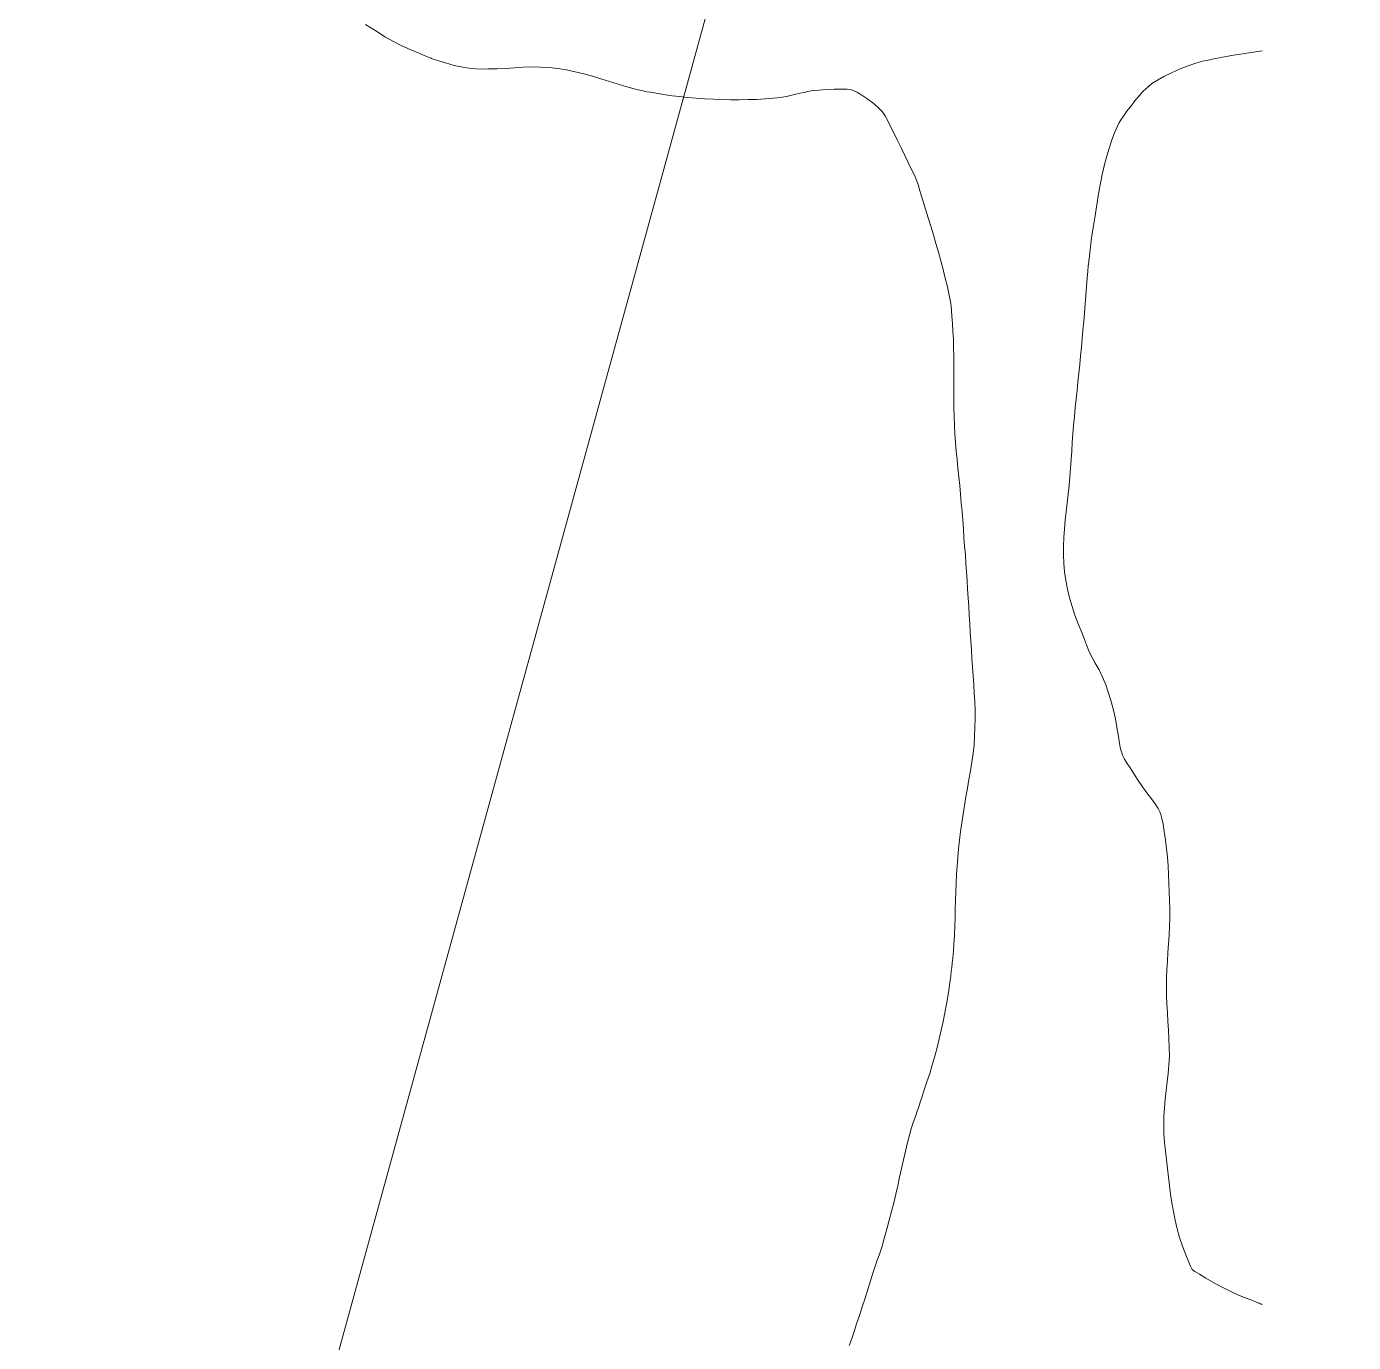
# Model space of a CAD drawing. Extents: x 1368202 to 1368993, y 552252 to 552912.
# Drawn here: x 1368603.7 to 1368718.6, y 552701.3 to 552815.3 of the extents above; entities that cross this region are included whole.
import ezdxf

# ---------------------------------------------------------------- set-up
doc = ezdxf.new("R2010")
doc.units = 0
doc.linetypes.add('DASHED', pattern=[6, 4, -2])
doc.layers.add('C-SITE-N', color=6, linetype='Continuous', lineweight=0)
doc.layers.add('C-TOPO-MAJR-E', color=32, linetype='DASHED', lineweight=0)

msp = doc.modelspace()

# ---------------------------------------------------------------- linework, layer by layer
at = {"layer": 'C-SITE-N'}
msp.add_lwpolyline([(1368663.89, 552821.1), (1368603.71, 552602.27), (1368776.49, 552466.29), (1368979.73, 552422), (1368946.89, 552765.82), (1368944.26, 552792.15), (1368922.45, 552802.35), (1368663.89, 552821.1)], close=True, dxfattribs=at)
at = {"layer": 'C-TOPO-MAJR-E'}
for points in [[(1368633.06, 552815.44), (1368633.44, 552815.2), (1368634, 552814.85), (1368634.74, 552814.38), (1368635.48, 552813.96), (1368636.2, 552813.58), (1368636.92, 552813.26), (1368637.62, 552812.98), (1368638.15, 552812.76), (1368638.53, 552812.61), (1368638.74, 552812.52), (1368638.79, 552812.49), (1368639.01, 552812.41), (1368639.41, 552812.29), (1368639.98, 552812.11), (1368640.73, 552811.89), (1368641.48, 552811.73), (1368642.23, 552811.62), (1368642.98, 552811.57), (1368643.72, 552811.59), (1368644.47, 552811.61), (1368645.22, 552811.64), (1368645.97, 552811.68), (1368646.72, 552811.74), (1368647.47, 552811.76), (1368648.22, 552811.74), (1368648.96, 552811.7), (1368649.71, 552811.62), (1368650.46, 552811.5), (1368651.21, 552811.35), (1368651.96, 552811.17), (1368652.71, 552810.95), (1368653.45, 552810.73), (1368654.2, 552810.5), (1368654.95, 552810.28), (1368655.7, 552810.05), (1368656.32, 552809.87), (1368656.82, 552809.74), (1368657.18, 552809.66), (1368657.42, 552809.62), (1368657.73, 552809.57), (1368658.1, 552809.51), (1368658.54, 552809.44), (1368659.05, 552809.35), (1368659.62, 552809.27), (1368660.25, 552809.2), (1368660.94, 552809.13), (1368661.69, 552809.06), (1368662.44, 552809), (1368663.19, 552808.96), (1368663.93, 552808.94), (1368664.68, 552808.92), (1368665.43, 552808.92), (1368666.18, 552808.93), (1368666.93, 552808.95), (1368667.68, 552808.99), (1368668.38, 552809.05), (1368669.04, 552809.13), (1368669.65, 552809.24), (1368670.22, 552809.37), (1368670.69, 552809.48), (1368671.07, 552809.56), (1368671.34, 552809.63), (1368671.52, 552809.67), (1368671.84, 552809.71), (1368672.31, 552809.75), (1368672.92, 552809.8), (1368673.66, 552809.84), (1368674.28, 552809.85), (1368674.78, 552809.83), (1368675.14, 552809.78), (1368675.37, 552809.7), (1368675.68, 552809.54), (1368676.05, 552809.31), (1368676.49, 552809.02), (1368677.01, 552808.65), (1368677.44, 552808.28), (1368677.8, 552807.9), (1368678.07, 552807.52), (1368678.27, 552807.14), (1368678.51, 552806.67), (1368678.78, 552806.11), (1368679.11, 552805.45), (1368679.47, 552804.7), (1368679.79, 552804.04), (1368680.07, 552803.48), (1368680.3, 552803), (1368680.49, 552802.62), (1368680.66, 552802.24), (1368680.81, 552801.87), (1368680.94, 552801.5), (1368681.05, 552801.13), (1368681.19, 552800.67), (1368681.36, 552800.12), (1368681.56, 552799.46), (1368681.79, 552798.71), (1368682.02, 552797.97), (1368682.24, 552797.22), (1368682.46, 552796.47), (1368682.68, 552795.72), (1368682.89, 552794.97), (1368683.08, 552794.22), (1368683.27, 552793.47), (1368683.45, 552792.73), (1368683.58, 552792.13), (1368683.68, 552791.7), (1368683.73, 552791.42), (1368683.75, 552791.29), (1368683.77, 552791.04), (1368683.8, 552790.67), (1368683.85, 552790.17), (1368683.9, 552789.54), (1368683.94, 552788.89), (1368683.97, 552788.2), (1368683.99, 552787.49), (1368684, 552786.74), (1368684.01, 552785.99), (1368684.01, 552785.24), (1368684.01, 552784.49), (1368684.01, 552783.74), (1368684.01, 552783), (1368684.02, 552782.25), (1368684.04, 552781.5), (1368684.06, 552780.75), (1368684.1, 552780), (1368684.15, 552779.25), (1368684.21, 552778.5), (1368684.29, 552777.76), (1368684.37, 552777.01), (1368684.45, 552776.26), (1368684.52, 552775.51), (1368684.59, 552774.76), (1368684.65, 552774.01), (1368684.72, 552773.27), (1368684.78, 552772.52), (1368684.84, 552771.77), (1368684.89, 552771.02), (1368684.95, 552770.27), (1368685.01, 552769.52), (1368685.06, 552768.77), (1368685.11, 552768.03), (1368685.16, 552767.28), (1368685.21, 552766.53), (1368685.25, 552765.78), (1368685.3, 552765.03), (1368685.34, 552764.28), (1368685.39, 552763.54), (1368685.44, 552762.79), (1368685.48, 552762.04), (1368685.53, 552761.29), (1368685.58, 552760.54), (1368685.64, 552759.79), (1368685.69, 552759.04), (1368685.74, 552758.3), (1368685.78, 552757.55), (1368685.82, 552756.8), (1368685.85, 552756.05), (1368685.85, 552755.3), (1368685.84, 552754.55), (1368685.81, 552753.8), (1368685.76, 552753.06), (1368685.68, 552752.31), (1368685.58, 552751.56), (1368685.45, 552750.81), (1368685.32, 552750.06), (1368685.19, 552749.31), (1368685.06, 552748.57), (1368684.93, 552747.82), (1368684.81, 552747.07), (1368684.7, 552746.32), (1368684.59, 552745.57), (1368684.5, 552744.82), (1368684.42, 552744.07), (1368684.35, 552743.33), (1368684.29, 552742.58), (1368684.24, 552741.83), (1368684.21, 552741.08), (1368684.18, 552740.33), (1368684.16, 552739.58), (1368684.14, 552738.84), (1368684.12, 552738.09), (1368684.1, 552737.34), (1368684.06, 552736.59), (1368684.02, 552735.84), (1368683.97, 552735.19), (1368683.93, 552734.63), (1368683.88, 552734.16), (1368683.84, 552733.79), (1368683.79, 552733.42), (1368683.74, 552733.04), (1368683.69, 552732.67), (1368683.64, 552732.29), (1368683.57, 552731.82), (1368683.48, 552731.26), (1368683.37, 552730.6), (1368683.23, 552729.85), (1368683.08, 552729.1), (1368682.92, 552728.36), (1368682.75, 552727.61), (1368682.57, 552726.86), (1368682.37, 552726.11), (1368682.15, 552725.36), (1368681.92, 552724.61), (1368681.67, 552723.87), (1368681.45, 552723.2), (1368681.26, 552722.62), (1368681.1, 552722.13), (1368680.97, 552721.72), (1368680.84, 552721.33), (1368680.71, 552720.96), (1368680.59, 552720.6), (1368680.47, 552720.26), (1368680.33, 552719.82), (1368680.18, 552719.27), (1368680.01, 552718.63), (1368679.83, 552717.88), (1368679.66, 552717.13), (1368679.49, 552716.38), (1368679.32, 552715.63), (1368679.16, 552714.88), (1368678.99, 552714.14), (1368678.81, 552713.39), (1368678.61, 552712.64), (1368678.41, 552711.89), (1368678.24, 552711.25), (1368678.1, 552710.73), (1368677.98, 552710.31), (1368677.9, 552710), (1368677.8, 552709.66), (1368677.68, 552709.29), (1368677.54, 552708.88), (1368677.38, 552708.44), (1368677.2, 552707.92), (1368677.01, 552707.32), (1368676.79, 552706.65), (1368676.56, 552705.9), (1368676.32, 552705.15), (1368676.08, 552704.4), (1368675.84, 552703.66), (1368675.59, 552702.91), (1368675.38, 552702.27), (1368675.2, 552701.75), (1368675.06, 552701.34), (1368674.95, 552701.05)], [(1368710.71, 552704.61), (1368710.69, 552704.62), (1368710.63, 552704.64), (1368710.55, 552704.67), (1368710.45, 552704.72), (1368710.21, 552704.81), (1368709.83, 552704.96), (1368709.33, 552705.16), (1368708.68, 552705.41), (1368708.01, 552705.71), (1368707.32, 552706.06), (1368706.6, 552706.45), (1368705.85, 552706.88), (1368705.28, 552707.22), (1368704.88, 552707.47), (1368704.66, 552707.62), (1368704.62, 552707.68), (1368704.52, 552707.92), (1368704.35, 552708.32), (1368704.11, 552708.9), (1368703.82, 552709.64), (1368703.56, 552710.39), (1368703.34, 552711.14), (1368703.17, 552711.89), (1368703.03, 552712.64), (1368702.9, 552713.39), (1368702.79, 552714.14), (1368702.69, 552714.88), (1368702.6, 552715.63), (1368702.51, 552716.38), (1368702.43, 552717.13), (1368702.35, 552717.88), (1368702.26, 552718.63), (1368702.21, 552719.37), (1368702.2, 552720.12), (1368702.21, 552720.87), (1368702.26, 552721.62), (1368702.32, 552722.37), (1368702.39, 552723.12), (1368702.48, 552723.87), (1368702.58, 552724.61), (1368702.64, 552725.36), (1368702.68, 552726.11), (1368702.67, 552726.86), (1368702.64, 552727.61), (1368702.6, 552728.36), (1368702.55, 552729.1), (1368702.51, 552729.85), (1368702.45, 552730.6), (1368702.42, 552731.35), (1368702.42, 552732.1), (1368702.43, 552732.85), (1368702.47, 552733.6), (1368702.51, 552734.34), (1368702.56, 552735.09), (1368702.61, 552735.84), (1368702.66, 552736.59), (1368702.7, 552737.34), (1368702.71, 552738.09), (1368702.71, 552738.84), (1368702.7, 552739.58), (1368702.67, 552740.33), (1368702.64, 552741.08), (1368702.61, 552741.83), (1368702.57, 552742.58), (1368702.51, 552743.33), (1368702.44, 552744.07), (1368702.35, 552744.82), (1368702.24, 552745.57), (1368702.14, 552746.19), (1368702.04, 552746.68), (1368701.95, 552747.03), (1368701.86, 552747.26), (1368701.7, 552747.56), (1368701.46, 552747.94), (1368701.14, 552748.38), (1368700.74, 552748.91), (1368700.36, 552749.43), (1368699.98, 552749.97), (1368699.62, 552750.51), (1368699.27, 552751.06), (1368698.98, 552751.52), (1368698.77, 552751.89), (1368698.62, 552752.18), (1368698.55, 552752.38), (1368698.46, 552752.72), (1368698.36, 552753.19), (1368698.26, 552753.8), (1368698.14, 552754.55), (1368698, 552755.3), (1368697.83, 552756.05), (1368697.64, 552756.8), (1368697.42, 552757.55), (1368697.17, 552758.26), (1368696.9, 552758.92), (1368696.59, 552759.55), (1368696.25, 552760.14), (1368695.99, 552760.62), (1368695.79, 552761), (1368695.67, 552761.27), (1368695.62, 552761.42), (1368695.51, 552761.73), (1368695.33, 552762.19), (1368695.09, 552762.79), (1368694.78, 552763.54), (1368694.5, 552764.28), (1368694.26, 552765.03), (1368694.04, 552765.78), (1368693.86, 552766.53), (1368693.72, 552767.28), (1368693.61, 552768.03), (1368693.55, 552768.77), (1368693.52, 552769.52), (1368693.52, 552770.27), (1368693.54, 552771.02), (1368693.59, 552771.77), (1368693.66, 552772.52), (1368693.74, 552773.27), (1368693.82, 552774.01), (1368693.9, 552774.76), (1368693.99, 552775.51), (1368694.06, 552776.26), (1368694.13, 552777.01), (1368694.18, 552777.76), (1368694.22, 552778.5), (1368694.27, 552779.25), (1368694.32, 552780), (1368694.38, 552780.75), (1368694.45, 552781.5), (1368694.52, 552782.25), (1368694.6, 552783), (1368694.68, 552783.74), (1368694.76, 552784.49), (1368694.84, 552785.24), (1368694.92, 552785.99), (1368694.99, 552786.74), (1368695.06, 552787.49), (1368695.12, 552788.24), (1368695.19, 552788.98), (1368695.26, 552789.73), (1368695.32, 552790.48), (1368695.38, 552791.23), (1368695.44, 552791.98), (1368695.51, 552792.73), (1368695.57, 552793.47), (1368695.62, 552794.08), (1368695.66, 552794.54), (1368695.69, 552794.86), (1368695.71, 552795.04), (1368695.75, 552795.32), (1368695.79, 552795.69), (1368695.85, 552796.16), (1368695.92, 552796.73), (1368696, 552797.35), (1368696.1, 552798.01), (1368696.21, 552798.71), (1368696.33, 552799.46), (1368696.45, 552800.21), (1368696.58, 552800.96), (1368696.72, 552801.71), (1368696.87, 552802.46), (1368697.04, 552803.2), (1368697.24, 552803.95), (1368697.46, 552804.7), (1368697.71, 552805.45), (1368697.94, 552806.07), (1368698.15, 552806.57), (1368698.33, 552806.95), (1368698.49, 552807.2), (1368698.71, 552807.51), (1368698.98, 552807.89), (1368699.3, 552808.32), (1368699.68, 552808.82), (1368700.05, 552809.27), (1368700.42, 552809.67), (1368700.8, 552810.02), (1368701.17, 552810.32), (1368701.64, 552810.62), (1368702.2, 552810.94), (1368702.85, 552811.26), (1368703.6, 552811.59), (1368704.31, 552811.86), (1368704.97, 552812.09), (1368705.59, 552812.26), (1368706.17, 552812.38), (1368706.65, 552812.48), (1368707.02, 552812.56), (1368707.29, 552812.61), (1368707.46, 552812.65), (1368707.78, 552812.7), (1368708.24, 552812.77), (1368708.84, 552812.87), (1368709.59, 552812.99), (1368710.15, 552813.07), (1368710.53, 552813.13), (1368710.71, 552813.16)]]:
    msp.add_lwpolyline(points, dxfattribs=at)

doc.saveas('drawing.dxf')
